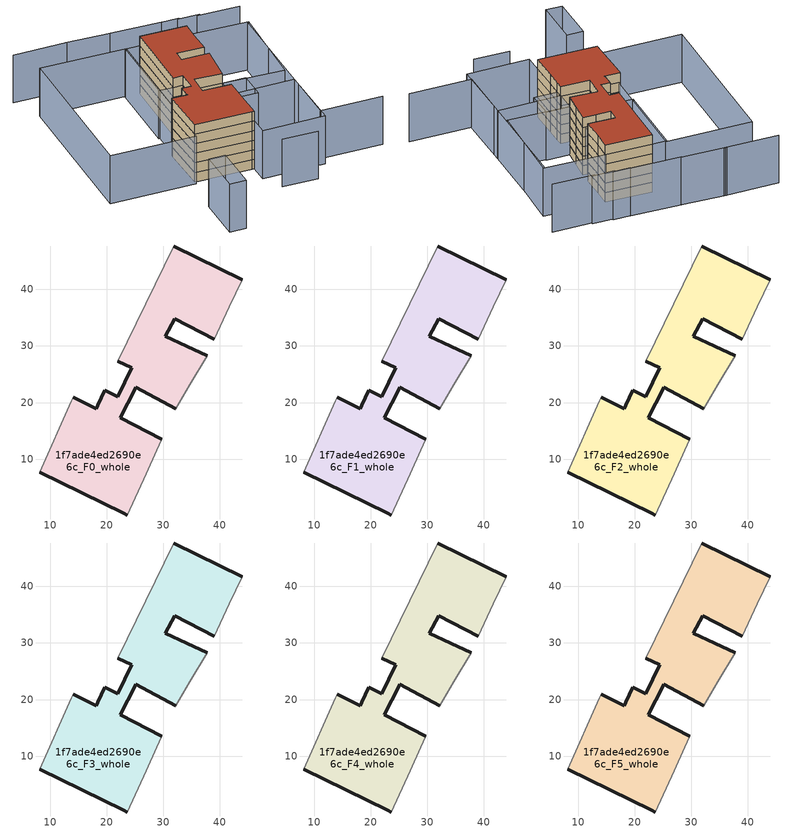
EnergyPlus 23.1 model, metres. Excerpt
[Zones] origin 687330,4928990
1f7ade4ed2690e6c_F0_whole
 floor ground (EU_floor_Construction): 43.89,41.71 41.65,36.96 38.96,31.21 32.02,34.78 30.38,31.73 34.14,29.95 37.72,28.25 34.7,23.19 32.15,18.91 25.11,22.69 25,22.47 22.4,17.37 29.73,13.57 28.84,11.6 26.95,7.45 23.65,0.16 23.01,0.44 8.22,7.72 13.75,20.27 14.11,20.98 18.12,18.91 18.39,19.51 19.65,22.21 21.99,21.05 24.45,26.12 21.93,27.34 31.81,47.65 z0
 wall outside (EU_wall_Construction): 37.72,28.25 34.14,29.95 30.38,31.73 32.02,34.78 38.96,31.21 / 43.89,41.71 31.81,47.65 / 21.93,27.34 24.45,26.12 21.99,21.05 19.65,22.21 18.39,19.51 18.12,18.91 14.11,20.98 / 8.22,7.72 23.01,0.44 23.65,0.16 / 29.73,13.57 22.4,17.37 25,22.47 25.11,22.69 32.15,18.91 z0:3
 wall adiabatic (EU_wall_Construction): 38.96,31.21 41.65,36.96 43.89,41.71 / 31.81,47.65 21.93,27.34 / 14.11,20.98 13.75,20.27 8.22,7.72 / 23.65,0.16 26.95,7.45 28.84,11.6 29.73,13.57 / 32.15,18.91 34.7,23.19 37.72,28.25 z0:3
1f7ade4ed2690e6c_F1_whole
 floor to 1f7ade4ed2690e6c_F0_whole (EU_floor_Construction): 43.89,41.71 41.65,36.96 38.96,31.21 32.02,34.78 30.38,31.73 34.14,29.95 37.72,28.25 34.7,23.19 32.15,18.91 25.11,22.69 25,22.47 22.4,17.37 29.73,13.57 28.84,11.6 26.95,7.45 23.65,0.16 23.01,0.44 8.22,7.72 13.75,20.27 14.11,20.98 18.12,18.91 18.39,19.51 19.65,22.21 21.99,21.05 24.45,26.12 21.93,27.34 31.81,47.65 z3
 wall outside (EU_wall_Construction): 37.72,28.25 34.14,29.95 30.38,31.73 32.02,34.78 38.96,31.21 / 43.89,41.71 31.81,47.65 / 21.93,27.34 24.45,26.12 21.99,21.05 19.65,22.21 18.39,19.51 18.12,18.91 14.11,20.98 / 8.22,7.72 23.01,0.44 23.65,0.16 / 29.73,13.57 22.4,17.37 25,22.47 25.11,22.69 32.15,18.91 z3:6
 wall adiabatic (EU_wall_Construction): 38.96,31.21 41.65,36.96 43.89,41.71 / 31.81,47.65 21.93,27.34 / 14.11,20.98 13.75,20.27 8.22,7.72 / 23.65,0.16 26.95,7.45 28.84,11.6 29.73,13.57 / 32.15,18.91 34.7,23.19 37.72,28.25 z3:6
1f7ade4ed2690e6c_F2_whole
 floor to 1f7ade4ed2690e6c_F1_whole (EU_floor_Construction): 43.89,41.71 41.65,36.96 38.96,31.21 32.02,34.78 30.38,31.73 34.14,29.95 37.72,28.25 34.7,23.19 32.15,18.91 25.11,22.69 25,22.47 22.4,17.37 29.73,13.57 28.84,11.6 26.95,7.45 23.65,0.16 23.01,0.44 8.22,7.72 13.75,20.27 14.11,20.98 18.12,18.91 18.39,19.51 19.65,22.21 21.99,21.05 24.45,26.12 21.93,27.34 31.81,47.65 z6
 wall outside (EU_wall_Construction): 37.72,28.25 34.14,29.95 30.38,31.73 32.02,34.78 38.96,31.21 / 43.89,41.71 31.81,47.65 / 21.93,27.34 24.45,26.12 21.99,21.05 19.65,22.21 18.39,19.51 18.12,18.91 14.11,20.98 / 8.22,7.72 23.01,0.44 23.65,0.16 / 29.73,13.57 22.4,17.37 25,22.47 25.11,22.69 32.15,18.91 z6:9
 wall adiabatic (EU_wall_Construction): 38.96,31.21 41.65,36.96 43.89,41.71 / 31.81,47.65 21.93,27.34 / 14.11,20.98 13.75,20.27 8.22,7.72 / 23.65,0.16 26.95,7.45 28.84,11.6 29.73,13.57 / 32.15,18.91 34.7,23.19 37.72,28.25 z6:9
1f7ade4ed2690e6c_F3_whole
 floor to 1f7ade4ed2690e6c_F2_whole (EU_floor_Construction): 43.89,41.71 41.65,36.96 38.96,31.21 32.02,34.78 30.38,31.73 34.14,29.95 37.72,28.25 34.7,23.19 32.15,18.91 25.11,22.69 25,22.47 22.4,17.37 29.73,13.57 28.84,11.6 26.95,7.45 23.65,0.16 23.01,0.44 8.22,7.72 13.75,20.27 14.11,20.98 18.12,18.91 18.39,19.51 19.65,22.21 21.99,21.05 24.45,26.12 21.93,27.34 31.81,47.65 z9
 wall outside (EU_wall_Construction): 37.72,28.25 34.14,29.95 30.38,31.73 32.02,34.78 38.96,31.21 / 43.89,41.71 31.81,47.65 / 21.93,27.34 24.45,26.12 21.99,21.05 19.65,22.21 18.39,19.51 18.12,18.91 14.11,20.98 / 8.22,7.72 23.01,0.44 23.65,0.16 / 29.73,13.57 22.4,17.37 25,22.47 25.11,22.69 32.15,18.91 z9:12
 wall adiabatic (EU_wall_Construction): 38.96,31.21 41.65,36.96 43.89,41.71 / 31.81,47.65 21.93,27.34 / 14.11,20.98 13.75,20.27 8.22,7.72 / 23.65,0.16 26.95,7.45 28.84,11.6 29.73,13.57 / 32.15,18.91 34.7,23.19 37.72,28.25 z9:12
1f7ade4ed2690e6c_F4_whole
 floor to 1f7ade4ed2690e6c_F3_whole (EU_floor_Construction): 43.89,41.71 41.65,36.96 38.96,31.21 32.02,34.78 30.38,31.73 34.14,29.95 37.72,28.25 34.7,23.19 32.15,18.91 25.11,22.69 25,22.47 22.4,17.37 29.73,13.57 28.84,11.6 26.95,7.45 23.65,0.16 23.01,0.44 8.22,7.72 13.75,20.27 14.11,20.98 18.12,18.91 18.39,19.51 19.65,22.21 21.99,21.05 24.45,26.12 21.93,27.34 31.81,47.65 z12
 wall outside (EU_wall_Construction): 37.72,28.25 34.14,29.95 30.38,31.73 32.02,34.78 38.96,31.21 / 43.89,41.71 31.81,47.65 / 21.93,27.34 24.45,26.12 21.99,21.05 19.65,22.21 18.39,19.51 18.12,18.91 14.11,20.98 / 8.22,7.72 23.01,0.44 23.65,0.16 / 29.73,13.57 22.4,17.37 25,22.47 25.11,22.69 32.15,18.91 z12:15
 wall adiabatic (EU_wall_Construction): 38.96,31.21 41.65,36.96 43.89,41.71 / 31.81,47.65 21.93,27.34 / 14.11,20.98 13.75,20.27 8.22,7.72 / 23.65,0.16 26.95,7.45 28.84,11.6 29.73,13.57 / 32.15,18.91 34.7,23.19 37.72,28.25 z12:15
1f7ade4ed2690e6c_F5_whole
 floor to 1f7ade4ed2690e6c_F4_whole (EU_floor_Construction): 43.89,41.71 41.65,36.96 38.96,31.21 32.02,34.78 30.38,31.73 34.14,29.95 37.72,28.25 34.7,23.19 32.15,18.91 25.11,22.69 25,22.47 22.4,17.37 29.73,13.57 28.84,11.6 26.95,7.45 23.65,0.16 23.01,0.44 8.22,7.72 13.75,20.27 14.11,20.98 18.12,18.91 18.39,19.51 19.65,22.21 21.99,21.05 24.45,26.12 21.93,27.34 31.81,47.65 z15
 wall outside (EU_wall_Construction): 37.72,28.25 34.14,29.95 30.38,31.73 32.02,34.78 38.96,31.21 / 43.89,41.71 31.81,47.65 / 21.93,27.34 24.45,26.12 21.99,21.05 19.65,22.21 18.39,19.51 18.12,18.91 14.11,20.98 / 8.22,7.72 23.01,0.44 23.65,0.16 / 29.73,13.57 22.4,17.37 25,22.47 25.11,22.69 32.15,18.91 z15:18
 wall adiabatic (EU_wall_Construction): 38.96,31.21 41.65,36.96 43.89,41.71 / 31.81,47.65 21.93,27.34 / 14.11,20.98 13.75,20.27 8.22,7.72 / 23.65,0.16 26.95,7.45 28.84,11.6 29.73,13.57 / 32.15,18.91 34.7,23.19 37.72,28.25 z15:18
 roof outside (EU_roof_Construction): 26.95,7.45 28.84,11.6 29.73,13.57 22.4,17.37 25,22.47 25.11,22.69 32.15,18.91 34.7,23.19 37.72,28.25 34.14,29.95 30.38,31.73 32.02,34.78 38.96,31.21 41.65,36.96 43.89,41.71 31.81,47.65 21.93,27.34 24.45,26.12 21.99,21.05 19.65,22.21 18.39,19.51 18.12,18.91 14.11,20.98 13.75,20.27 8.22,7.72 23.01,0.44 23.65,0.16 z18
shading: 21.6,-11.34 30.95,-15.96 / 55.36,-17.47 38.88,-9.67 / 38.88,-9.67 59.47,33.88 / 64.32,40.7 53.31,46.11 / 54.32,46.06 48.52,48.78 / 48.97,48.92 44.53,51.02 / 31.64,57.7 20.05,63.59 / 44.58,51.13 31.45,57.66 / 20.64,63.3 6.26,70.03 / 1.3,-3.18 5.68,-5.22 / 5.68,-5.22 -0.1,-17.63 / -0.1,-17.63 -4.48,-15.59 / -4.48,-15.59 1.3,-3.18 / 46.17,5.84 37.9,-12.3 / 37.9,-12.3 21.38,-4.76 / 21.38,-4.76 29.65,13.37 / 29.65,13.37 46.17,5.84 / 32.15,18.91 38.35,16 / 38.35,16 34.94,8.74 / 34.94,8.74 28.74,11.65 / 28.74,11.65 32.15,18.91 / 59.87,33.68 48.1,10.73 / 48.1,10.73 32.15,18.91 / 32.15,18.91 43.92,41.86 / 43.92,41.86 59.87,33.68 / 31.82,47.66 21.93,27.33 / 21.93,27.33 18.19,29.15 / 18.19,29.15 28.08,49.48 / 28.08,49.48 31.82,47.66 / 28.44,49.5 7.77,6.79 / 7.77,6.79 -14.66,17.65 / -14.66,17.65 6.01,60.36 / 6.01,60.36 28.44,49.5 z0:15
[Building]
EU S2 Campaign: North Axis=0; Terrain=City; Solar Distribution=FullExterior
[Site:Location]
Bologna: Latitude=44.5; Longitude=11.25; Time Zone=1; Elevation=37
[SizingPeriod:WeatherFileDays]
AnnualSizingPeriod: Begin Month=1; Begin Day of Month=1; End Month=12; End Day of Month=31; Day of Week for Start Day=Monday; Use Weather File Daylight Saving Period=No; Use Weather File Rain and Snow Indicators=No
[MATERIAL]
EU_InternalMass_Material: Roughness=MediumRough; Thickness=0.1; Conductivity=1; Density=1800; Specific Heat=900; Thermal Absorptance=0.9; Solar Absorptance=0.7; Visible Absorptance=0.7
[MATERIAL:NOMASS] Roughness=MediumRough; Thermal Absorptance=0.9; Solar Absorptance=0.7; Visible Absorptance=0.7
Name | Thermal Resistance
EU_wall_NoMass | 0.905828
EU_roof_NoMass | 0.37593
EU_floor_NoMass | 0.67114
[CONSTRUCTION]
EU_wall_Construction: EU_wall_NoMass
EU_roof_Construction: EU_roof_NoMass
EU_floor_Construction: EU_floor_NoMass
EU_InternalMass_Construction: EU_InternalMass_Material
[ZONE] Type=1; Multiplier=1; Ceiling Height=autocalculate; Volume=1750.66; Floor Area=autocalculate; Part of Total Floor Area=Yes
1f7ade4ed2690e6c_F0_whole; 1f7ade4ed2690e6c_F1_whole; 1f7ade4ed2690e6c_F2_whole; 1f7ade4ed2690e6c_F3_whole; 1f7ade4ed2690e6c_F4_whole; 1f7ade4ed2690e6c_F5_whole
[INTERNALMASS] Construction=EU_InternalMass_Construction; Surface Area=583.553
Name | Zone or ZoneList
1f7ade4ed2690e6c_F0_whole_EU_InternalMass | 1f7ade4ed2690e6c_F0_whole
1f7ade4ed2690e6c_F1_whole_EU_InternalMass | 1f7ade4ed2690e6c_F1_whole
1f7ade4ed2690e6c_F2_whole_EU_InternalMass | 1f7ade4ed2690e6c_F2_whole
1f7ade4ed2690e6c_F3_whole_EU_InternalMass | 1f7ade4ed2690e6c_F3_whole
1f7ade4ed2690e6c_F4_whole_EU_InternalMass | 1f7ade4ed2690e6c_F4_whole
1f7ade4ed2690e6c_F5_whole_EU_InternalMass | 1f7ade4ed2690e6c_F5_whole
[OTHEREQUIPMENT] Fuel Type=Electricity; Design Level Calculation Method=Watts/Area; Power per Zone Floor Area=1; Fraction Latent=0; Fraction Radiant=0; Fraction Lost=0; Carbon Dioxide Generation Rate=0; EndUse Subcategory=EU_Step8_InternalGains
Name | Zone or ZoneList or Space or SpaceList | Schedule
EU_Step8_InternalGain_1f7ade4ed2690e6c_F0_whole_f000 | 1f7ade4ed2690e6c_F0_whole | EU_Step8_GainSchedule_1f7ade4ed2690e6c_F0_whole_f000
EU_Step8_InternalGain_1f7ade4ed2690e6c_F1_whole_f000 | 1f7ade4ed2690e6c_F1_whole | EU_Step8_GainSchedule_1f7ade4ed2690e6c_F1_whole_f000
EU_Step8_InternalGain_1f7ade4ed2690e6c_F2_whole_f000 | 1f7ade4ed2690e6c_F2_whole | EU_Step8_GainSchedule_1f7ade4ed2690e6c_F2_whole_f000
EU_Step8_InternalGain_1f7ade4ed2690e6c_F3_whole_f000 | 1f7ade4ed2690e6c_F3_whole | EU_Step8_GainSchedule_1f7ade4ed2690e6c_F3_whole_f000
EU_Step8_InternalGain_1f7ade4ed2690e6c_F4_whole_f000 | 1f7ade4ed2690e6c_F4_whole | EU_Step8_GainSchedule_1f7ade4ed2690e6c_F4_whole_f000
EU_Step8_InternalGain_1f7ade4ed2690e6c_F5_whole_f000 | 1f7ade4ed2690e6c_F5_whole | EU_Step8_GainSchedule_1f7ade4ed2690e6c_F5_whole_f000
[ZONEVENTILATION:DESIGNFLOWRATE] Schedule=EU_AlwaysOn; Design Flow Rate Calculation Method=AirChanges/Hour; Air Changes per Hour=0.73129; Ventilation Type=Natural; Fan Pressure Rise=0; Fan Total Efficiency=1; Constant Term Coefficient=1; Temperature Term Coefficient=0; Velocity Term Coefficient=0; Velocity Squared Term Coefficient=0; Minimum Indoor Temperature=-100; Maximum Indoor Temperature=100; Delta Temperature=-100; Minimum Outdoor Temperature=-100; Maximum Outdoor Temperature=100; Maximum Wind Speed=40
Name | Zone or ZoneList or Space or SpaceList
EU_ConstantAir_1f7ade4ed2690e6c_F0_whole | 1f7ade4ed2690e6c_F0_whole
EU_ConstantAir_1f7ade4ed2690e6c_F1_whole | 1f7ade4ed2690e6c_F1_whole
EU_ConstantAir_1f7ade4ed2690e6c_F2_whole | 1f7ade4ed2690e6c_F2_whole
EU_ConstantAir_1f7ade4ed2690e6c_F3_whole | 1f7ade4ed2690e6c_F3_whole
EU_ConstantAir_1f7ade4ed2690e6c_F4_whole | 1f7ade4ed2690e6c_F4_whole
EU_ConstantAir_1f7ade4ed2690e6c_F5_whole | 1f7ade4ed2690e6c_F5_whole
[HVACTEMPLATE:THERMOSTAT] Constant Heating Setpoint=20; Constant Cooling Setpoint=50
EU_HeatOnly_1f7ade4ed2690e6c_F0_whole; EU_HeatOnly_1f7ade4ed2690e6c_F1_whole; EU_HeatOnly_1f7ade4ed2690e6c_F2_whole; EU_HeatOnly_1f7ade4ed2690e6c_F3_whole; EU_HeatOnly_1f7ade4ed2690e6c_F4_whole; EU_HeatOnly_1f7ade4ed2690e6c_F5_whole
[HVACTEMPLATE:ZONE:IDEALLOADSAIRSYSTEM] System Availability Schedule=EU_AlwaysOn; Maximum Heating Supply Air Temperature=50; Minimum Cooling Supply Air Temperature=13; Maximum Heating Supply Air Humidity Ratio=0.0156; Minimum Cooling Supply Air Humidity Ratio=0.0077; Heating Limit=NoLimit; Cooling Limit=NoLimit; Heating Availability Schedule=EU_AlwaysOn; Cooling Availability Schedule=EU_CoolingOff; Dehumidification Control Type=ConstantSensibleHeatRatio; Cooling Sensible Heat Ratio=0.7; Dehumidification Setpoint=60; Humidification Control Type=None; Humidification Setpoint=30; Outdoor Air Method=None; Outdoor Air Flow Rate per Person=0.00944; Outdoor Air Flow Rate per Zone Floor Area=0; Outdoor Air Flow Rate per Zone=0; Demand Controlled Ventilation Type=None; Outdoor Air Economizer Type=NoEconomizer; Heat Recovery Type=None; Sensible Heat Recovery Effectiveness=0.7; Latent Heat Recovery Effectiveness=0.65
Name | Template Thermostat
1f7ade4ed2690e6c_F0_whole | EU_HeatOnly_1f7ade4ed2690e6c_F0_whole
1f7ade4ed2690e6c_F1_whole | EU_HeatOnly_1f7ade4ed2690e6c_F1_whole
1f7ade4ed2690e6c_F2_whole | EU_HeatOnly_1f7ade4ed2690e6c_F2_whole
1f7ade4ed2690e6c_F3_whole | EU_HeatOnly_1f7ade4ed2690e6c_F3_whole
1f7ade4ed2690e6c_F4_whole | EU_HeatOnly_1f7ade4ed2690e6c_F4_whole
1f7ade4ed2690e6c_F5_whole | EU_HeatOnly_1f7ade4ed2690e6c_F5_whole
[SIZING:ZONE] Zone Cooling Design Supply Air Temperature Input Method=SupplyAirTemperature; Zone Cooling Design Supply Air Temperature=13; Zone Heating Design Supply Air Temperature Input Method=SupplyAirTemperature; Zone Heating Design Supply Air Temperature=50; Zone Cooling Design Supply Air Humidity Ratio=0.008; Zone Heating Design Supply Air Humidity Ratio=0.008; Cooling Design Air Flow Method=DesignDay; Cooling Design Air Flow Rate=0; Cooling Minimum Air Flow per Zone Floor Area=0.000762; Cooling Minimum Air Flow=0; Cooling Minimum Air Flow Fraction=0.2; Heating Design Air Flow Method=DesignDay; Heating Design Air Flow Rate=0; Heating Maximum Air Flow per Zone Floor Area=0.002032; Heating Maximum Air Flow=0.141576; Heating Maximum Air Flow Fraction=0.3; Account for Dedicated Outdoor Air System=No; Dedicated Outdoor Air System Control Strategy=NeutralSupplyAir; Dedicated Outdoor Air Low Setpoint Temperature for Design=autosize; Dedicated Outdoor Air High Setpoint Temperature for Design=autosize; Zone Load Sizing Method=Sensible Load Only No Latent Load; Zone Latent Cooling Design Supply Air Humidity Ratio Input Method=HumidityRatioDifference; Zone Cooling Design Supply Air Humidity Ratio Difference=0.005; Zone Latent Heating Design Supply Air Humidity Ratio Input Method=HumidityRatioDifference; Zone Humidification Design Supply Air Humidity Ratio Difference=0.005
1f7ade4ed2690e6c_F0_whole; 1f7ade4ed2690e6c_F1_whole; 1f7ade4ed2690e6c_F2_whole; 1f7ade4ed2690e6c_F3_whole; 1f7ade4ed2690e6c_F4_whole; 1f7ade4ed2690e6c_F5_whole
[SCHEDULE:CONSTANT]
Name | Hourly Value
EU_AlwaysOn | 1
EU_CoolingOff | 0
[SCHEDULE:FILE] Column Number=1; Rows to Skip at Top=0; Number of Hours of Data=8760; Column Separator=Comma; Interpolate to Timestep=No; Minutes per Item=60; Adjust Schedule for Daylight Savings=Yes
Name | File
EU_Step8_GainSchedule_1f7ade4ed2690e6c_F0_whole_f000 | ../../schedules/1f7ade4ed2690e6c/1f7ade4ed2690e6c_F0_whole_f000_gain.csv
EU_Step8_GainSchedule_1f7ade4ed2690e6c_F1_whole_f000 | ../../schedules/1f7ade4ed2690e6c/1f7ade4ed2690e6c_F1_whole_f000_gain.csv
EU_Step8_GainSchedule_1f7ade4ed2690e6c_F2_whole_f000 | ../../schedules/1f7ade4ed2690e6c/1f7ade4ed2690e6c_F2_whole_f000_gain.csv
EU_Step8_GainSchedule_1f7ade4ed2690e6c_F3_whole_f000 | ../../schedules/1f7ade4ed2690e6c/1f7ade4ed2690e6c_F3_whole_f000_gain.csv
EU_Step8_GainSchedule_1f7ade4ed2690e6c_F4_whole_f000 | ../../schedules/1f7ade4ed2690e6c/1f7ade4ed2690e6c_F4_whole_f000_gain.csv
EU_Step8_GainSchedule_1f7ade4ed2690e6c_F5_whole_f000 | ../../schedules/1f7ade4ed2690e6c/1f7ade4ed2690e6c_F5_whole_f000_gain.csv
